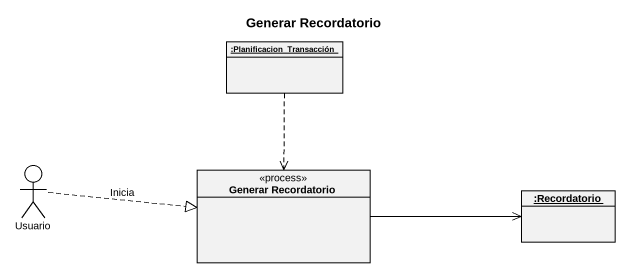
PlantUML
@startuml
title Generar Recordatorio
allowmixing
hide circle
hide empty members
object ":Planificacion_Transacción" as Planificacion_Transacción
actor Usuario
class "Generar Recordatorio" as Generar_Recordatorio <<process>>
object ":Recordatorio" as Recordatorio
Planificacion_Transacción ..> Generar_Recordatorio
Usuario .right.|> Generar_Recordatorio : Inicia
Generar_Recordatorio -right-> Recordatorio
@enduml
